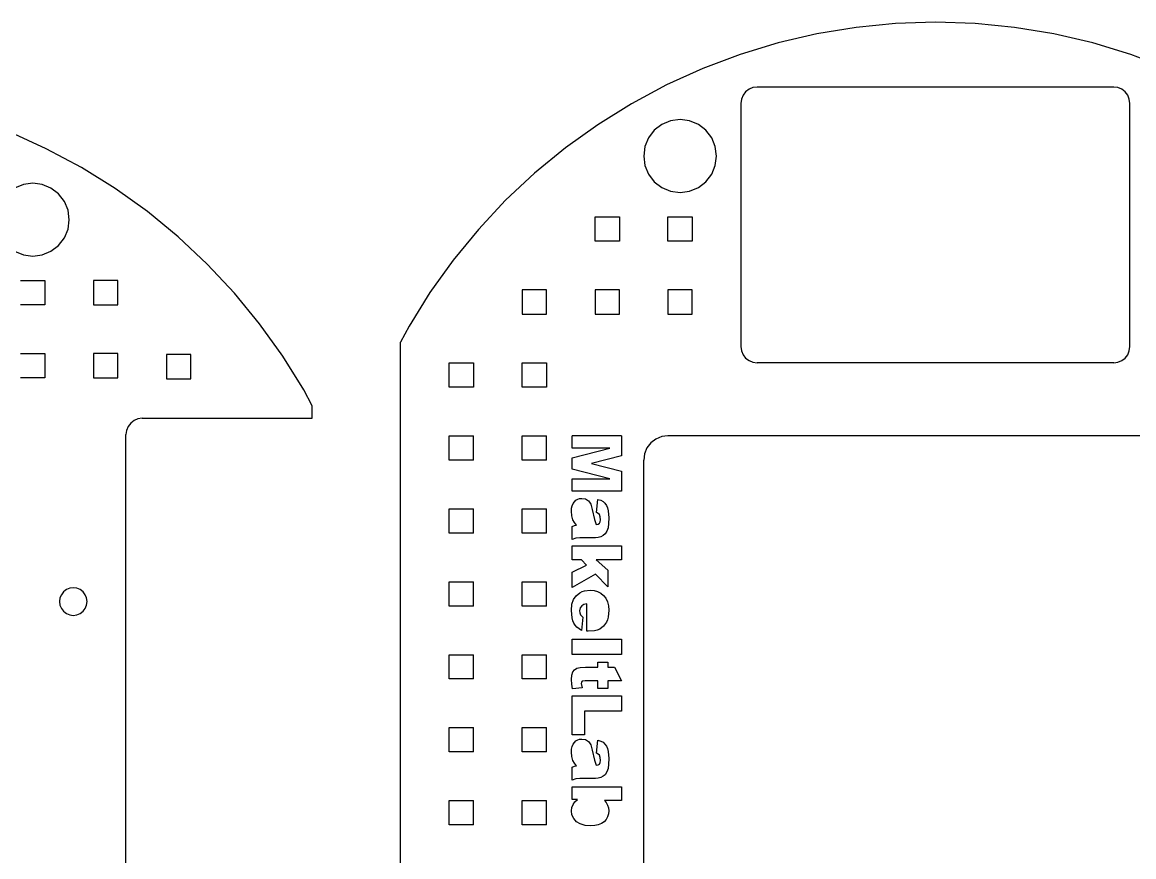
# Model space of a CAD drawing. Header units: millimetres. Extents: x -147 to 367, y -144 to 70.
# Drawn here: x 94.1 to 231.3, y -33.3 to 69.6 of the extents above; entities that cross this region are included whole.
import ezdxf

# ---------------------------------------------------------------- set-up
doc = ezdxf.new("R2010")
doc.units = ezdxf.units.MM
doc.linetypes.add('K5LT32768', pattern=[0])
doc.layers.add('lower_pad', color=7, linetype='Continuous')

# ---------------------------------------------------------------- blocks, each defined once
blk = doc.blocks.new('U0')
at = {"layer": 'lower_pad', "color": 7, "linetype": 'K5LT32768'}
for p, q in [((197.01, 68.96), (192.16, 68.16)), ((201.89, 69.44), (197.01, 68.96)), ((206.8, 69.6), (201.89, 69.44)), ((211.7, 69.44), (206.8, 69.6)), ((216.58, 68.96), (211.7, 69.44)), ((221.43, 68.16), (216.58, 68.96)), ((192.16, 68.16), (187.38, 67.05)), ((226.21, 67.05), (221.43, 68.16)), ((187.38, 67.05), (182.69, 65.62)), ((230.9, 65.62), (226.21, 67.05)), ((182.69, 65.62), (178.09, 63.89)), ((235.5, 63.89), (230.9, 65.62)), ((178.09, 63.89), (173.62, 61.87)), ((173.62, 61.87), (169.3, 59.56)), ((183.06, 60.6), (182.86, 60.12)), ((183.38, 61.02), (183.06, 60.6)), ((183.8, 61.34), (183.38, 61.02)), ((184.28, 61.54), (183.8, 61.34)), ((184.8, 61.6), (184.28, 61.54)), ((228.8, 61.6), (184.8, 61.6)), ((229.31, 61.54), (228.8, 61.6)), ((229.8, 61.34), (229.31, 61.54)), ((230.21, 61.02), (229.8, 61.34)), ((230.53, 60.6), (230.21, 61.02)), ((230.73, 60.12), (230.53, 60.6)), ((169.3, 59.56), (165.13, 56.96)), ((182.86, 60.12), (182.8, 59.6)), ((182.8, 59.6), (182.8, 29.6)), ((230.8, 59.6), (230.73, 60.12)), ((230.8, 29.6), (230.8, 59.6)), ((165.13, 56.96), (161.14, 54.1)), ((172.11, 56.29), (171.4, 55.35)), ((173.05, 57), (172.11, 56.29)), ((174.13, 57.45), (173.05, 57)), ((175.3, 57.6), (174.13, 57.45)), ((176.46, 57.45), (175.3, 57.6)), ((177.55, 57), (176.46, 57.45)), ((178.48, 56.29), (177.55, 57)), ((179.19, 55.35), (178.48, 56.29)), ((171.4, 55.35), (170.95, 54.27)), ((179.64, 54.27), (179.19, 55.35)), ((161.14, 54.1), (157.34, 50.99)), ((170.95, 54.27), (170.8, 53.1)), ((179.8, 53.1), (179.64, 54.27)), ((170.8, 53.1), (170.95, 51.94)), ((179.64, 51.94), (179.8, 53.1)), ((157.34, 50.99), (153.76, 47.64)), ((170.95, 51.94), (171.4, 50.85)), ((171.4, 50.85), (172.11, 49.92)), ((178.48, 49.92), (179.19, 50.85)), ((179.19, 50.85), (179.64, 51.94)), ((172.11, 49.92), (173.05, 49.21)), ((177.55, 49.21), (178.48, 49.92)), ((173.05, 49.21), (174.13, 48.76)), ((174.13, 48.76), (175.3, 48.6)), ((175.3, 48.6), (176.46, 48.76)), ((176.46, 48.76), (177.55, 49.21)), ((153.76, 47.64), (150.41, 44.05)), ((164.8, 45.6), (167.8, 45.6)), ((164.8, 42.6), (164.8, 45.6)), ((167.8, 45.6), (167.8, 42.6)), ((173.8, 45.6), (176.8, 45.6)), ((173.8, 42.6), (173.8, 45.6)), ((176.8, 45.6), (176.8, 42.6)), ((150.41, 44.05), (147.29, 40.26)), ((167.8, 42.6), (164.8, 42.6)), ((176.8, 42.6), (173.8, 42.6)), ((147.29, 40.26), (144.43, 36.27)), ((144.43, 36.27), (141.84, 32.1)), ((158.8, 36.6), (155.8, 36.6)), ((155.8, 36.6), (155.8, 33.6)), ((158.8, 33.6), (158.8, 36.6)), ((164.8, 36.6), (164.8, 33.6)), ((167.8, 36.6), (164.8, 36.6)), ((167.8, 33.6), (167.8, 36.6)), ((176.8, 36.6), (173.8, 36.6)), ((173.8, 36.6), (173.8, 33.6)), ((176.8, 33.6), (176.8, 36.6)), ((155.8, 33.6), (158.8, 33.6)), ((164.8, 33.6), (167.8, 33.6)), ((173.8, 33.6), (176.8, 33.6)), ((141.84, 32.1), (140.8, 30.14)), ((140.8, -40.94), (140.8, 30.14)), ((182.8, 29.6), (182.86, 29.09)), ((182.86, 29.09), (183.06, 28.6)), ((230.53, 28.6), (230.73, 29.09)), ((230.73, 29.09), (230.8, 29.6)), ((146.8, 27.6), (149.8, 27.6)), ((146.8, 24.6), (146.8, 27.6)), ((149.8, 27.6), (149.8, 24.6)), ((155.8, 27.6), (158.8, 27.6)), ((155.8, 24.6), (155.8, 27.6)), ((158.8, 27.6), (158.8, 24.6)), ((183.06, 28.6), (183.38, 28.19)), ((183.38, 28.19), (183.8, 27.87)), ((183.8, 27.87), (184.28, 27.67)), ((184.28, 27.67), (184.8, 27.6)), ((228.8, 27.6), (184.8, 27.6)), ((228.8, 27.6), (229.31, 27.67)), ((229.31, 27.67), (229.8, 27.87)), ((229.8, 27.87), (230.21, 28.19)), ((230.21, 28.19), (230.53, 28.6)), ((149.8, 24.6), (146.8, 24.6)), ((158.8, 24.6), (155.8, 24.6)), ((146.8, 18.6), (149.8, 18.6)), ((146.8, 15.6), (146.8, 18.6)), ((149.8, 15.6), (149.8, 18.6)), ((155.8, 18.6), (158.8, 18.6)), ((155.8, 15.6), (155.8, 18.6)), ((158.8, 15.6), (158.8, 18.6)), ((161.99, 17.05), (161.99, 18.59)), ((168.06, 18.59), (161.99, 18.59)), ((168.06, 18.59), (168.06, 16.12)), ((172.3, 18.2), (171.67, 17.72)), ((173.02, 18.5), (172.3, 18.2)), ((173.8, 18.6), (173.02, 18.5)), ((239.8, 18.6), (173.8, 18.6)), ((166.62, 17.05), (161.99, 17.05)), ((161.99, 15.87), (166.62, 17.05)), ((171.2, 17.1), (170.9, 16.38)), ((171.67, 17.72), (171.2, 17.1)), ((149.8, 15.6), (146.8, 15.6)), ((158.8, 15.6), (155.8, 15.6)), ((161.99, 14.48), (161.99, 15.87)), ((168.06, 16.12), (164.36, 15.17)), ((164.36, 15.17), (168.06, 14.22)), ((170.9, 16.38), (170.8, 15.6)), ((170.8, -38.4), (170.8, 15.6)), ((166.62, 13.29), (161.99, 14.48)), ((168.06, 14.22), (168.06, 11.76)), ((161.99, 13.29), (166.62, 13.29)), ((161.99, 11.76), (161.99, 13.29)), ((168.06, 11.76), (161.99, 11.76)), ((146.8, 9.6), (149.8, 9.6)), ((146.8, 6.6), (146.8, 9.6)), ((149.8, 6.6), (149.8, 9.6)), ((155.8, 9.6), (158.8, 9.6)), ((155.8, 6.6), (155.8, 9.6)), ((158.8, 6.6), (158.8, 9.6)), ((161.89, 9.28), (161.91, 9.65)), ((161.91, 9.65), (161.98, 9.97)), ((161.98, 9.97), (162.09, 10.24)), ((162.09, 10.24), (162.25, 10.47)), ((162.25, 10.47), (162.44, 10.65)), ((162.44, 10.65), (162.66, 10.78)), ((162.66, 10.78), (162.89, 10.85)), ((162.89, 10.85), (163.15, 10.88)), ((163.15, 10.88), (163.61, 10.81)), ((163.61, 10.81), (163.97, 10.59)), ((163.97, 10.59), (164.12, 10.41)), ((164.12, 10.41), (164.26, 10.17)), ((164.26, 10.17), (164.45, 9.5)), ((164.96, 9.14), (165.13, 10.75)), ((165.13, 10.75), (165.51, 10.64)), ((165.51, 10.64), (165.79, 10.48)), ((165.79, 10.48), (166.02, 10.27)), ((166.02, 10.27), (166.21, 9.99)), ((166.21, 9.99), (166.33, 9.71)), ((166.33, 9.71), (166.41, 9.35)), ((161.93, 8.72), (161.89, 9.28)), ((162.07, 8.24), (161.93, 8.72)), ((162.25, 7.91), (162.07, 8.24)), ((164.45, 9.5), (164.72, 8.27)), ((164.72, 8.27), (164.92, 7.67)), ((165.2, 9.02), (164.96, 9.14)), ((165.35, 8.88), (165.2, 9.02)), ((165.45, 8.62), (165.35, 8.88)), ((165.48, 8.25), (165.45, 8.62)), ((165.45, 7.98), (165.48, 8.25)), ((166.41, 9.35), (166.48, 8.47)), ((166.48, 8.47), (166.46, 7.79)), ((161.99, 7.4), (162.25, 7.52)), ((161.99, 5.82), (161.99, 7.4)), ((162.52, 7.58), (162.25, 7.91)), ((162.25, 7.52), (162.52, 7.58)), ((164.92, 7.67), (165.19, 7.71)), ((165.19, 7.71), (165.36, 7.8)), ((165.36, 7.8), (165.45, 7.98)), ((166.4, 7.26), (166.27, 6.83)), ((166.46, 7.79), (166.4, 7.26)), ((149.8, 6.6), (146.8, 6.6)), ((158.8, 6.6), (155.8, 6.6)), ((162.44, 5.99), (161.99, 5.82)), ((162.92, 6.03), (162.44, 5.99)), ((164.86, 6.03), (162.92, 6.03)), ((165.18, 6.06), (164.86, 6.03)), ((165.52, 6.15), (165.18, 6.06)), ((165.82, 6.3), (165.52, 6.15)), ((166.04, 6.49), (165.82, 6.3)), ((166.27, 6.83), (166.04, 6.49)), ((161.99, 5.02), (168.06, 5.02)), ((161.99, 3.29), (161.99, 5.02)), ((168.06, 5.02), (168.06, 3.29)), ((163.13, 3.29), (161.99, 3.29)), ((163.75, 2.66), (163.13, 3.29)), ((164.92, 3.29), (166.38, 2.03)), ((168.06, 3.29), (164.92, 3.29)), ((161.99, 1.77), (163.75, 2.66)), ((161.99, -0.13), (161.99, 1.77)), ((164.84, 1.54), (161.99, -0.13)), ((166.38, -0.04), (164.84, 1.54)), ((166.38, 2.03), (166.38, -0.04)), ((146.8, 0.6), (149.8, 0.6)), ((146.8, -2.4), (146.8, 0.6)), ((149.8, -2.4), (149.8, 0.6)), ((155.8, 0.6), (158.8, 0.6)), ((155.8, -2.4), (155.8, 0.6)), ((158.8, -2.4), (158.8, 0.6)), ((162.13, -1.59), (162.45, -1.13)), ((162.45, -1.13), (162.92, -0.76)), ((162.92, -0.76), (163.2, -0.61)), ((163.2, -0.61), (163.5, -0.51)), ((163.5, -0.51), (164.18, -0.43)), ((164.18, -0.43), (164.67, -0.47)), ((164.67, -0.47), (165.11, -0.59)), ((165.11, -0.59), (165.5, -0.8)), ((165.5, -0.8), (165.85, -1.09)), ((165.85, -1.09), (166.12, -1.45)), ((149.8, -2.4), (146.8, -2.4)), ((158.8, -2.4), (155.8, -2.4)), ((161.89, -2.96), (161.95, -2.18)), ((161.95, -2.18), (162.13, -1.59)), ((162.95, -2.64), (162.88, -3)), ((163.16, -2.36), (162.95, -2.64)), ((163.41, -2.22), (163.16, -2.36)), ((163.77, -2.14), (163.41, -2.22)), ((163.77, -5.52), (163.77, -2.14)), ((166.12, -1.45), (166.32, -1.88)), ((166.32, -1.88), (166.44, -2.36)), ((166.44, -2.36), (166.48, -2.91)), ((161.96, -3.85), (161.89, -2.96)), ((162.05, -4.21), (161.96, -3.85)), ((162.88, -3), (162.91, -3.24)), ((162.91, -3.24), (163, -3.47)), ((163, -3.47), (163.28, -3.77)), ((163.28, -3.77), (163.12, -5.43)), ((166.32, -4.11), (166.2, -4.4)), ((166.41, -3.76), (166.32, -4.11)), ((166.48, -2.91), (166.41, -3.76)), ((162.17, -4.51), (162.05, -4.21)), ((162.34, -4.77), (162.17, -4.51)), ((162.56, -5.01), (162.34, -4.77)), ((163.12, -5.43), (162.56, -5.01)), ((164.75, -5.45), (163.96, -5.52)), ((165.08, -5.36), (164.75, -5.45)), ((165.37, -5.24), (165.08, -5.36)), ((165.85, -4.89), (165.37, -5.24)), ((166.2, -4.4), (165.85, -4.89)), ((161.99, -8.36), (161.99, -6.48)), ((161.99, -6.48), (168.06, -6.48)), ((163.96, -5.52), (163.77, -5.52)), ((168.06, -6.48), (168.06, -8.36)), ((146.8, -8.4), (149.8, -8.4)), ((146.8, -11.4), (146.8, -8.4)), ((149.8, -11.4), (149.8, -8.4)), ((155.8, -8.4), (158.8, -8.4)), ((155.8, -11.4), (155.8, -8.4)), ((158.8, -11.4), (158.8, -8.4)), ((168.06, -8.36), (161.99, -8.36)), ((165.15, -9.94), (165.15, -9.32)), ((165.15, -9.32), (166.38, -9.32)), ((166.38, -9.32), (166.38, -9.94)), ((161.89, -11.45), (161.93, -10.91)), ((161.93, -10.91), (162.05, -10.52)), ((162.05, -10.52), (162.25, -10.27)), ((162.25, -10.27), (162.54, -10.08)), ((162.54, -10.08), (162.97, -9.98)), ((162.97, -9.98), (163.6, -9.94)), ((163.6, -9.94), (165.15, -9.94)), ((166.38, -9.94), (167.19, -9.94)), ((167.19, -9.94), (168.06, -11.63)), ((149.8, -11.4), (146.8, -11.4)), ((158.8, -11.4), (155.8, -11.4)), ((161.92, -12.02), (161.89, -11.45)), ((162.02, -12.62), (161.92, -12.02)), ((163.11, -11.8), (163.08, -11.97)), ((163.08, -11.97), (163.19, -12.5)), ((163.22, -11.68), (163.11, -11.8)), ((163.59, -11.63), (163.22, -11.68)), ((165.15, -11.63), (163.59, -11.63)), ((165.15, -12.56), (165.15, -11.63)), ((168.06, -11.63), (166.38, -11.63)), ((166.38, -11.63), (166.38, -12.56)), ((161.99, -18.28), (161.99, -13.47)), ((161.99, -13.47), (168.06, -13.47)), ((163.19, -12.5), (162.02, -12.62)), ((166.38, -12.56), (165.15, -12.56)), ((168.06, -13.47), (168.06, -15.35)), ((168.06, -15.35), (163.48, -15.35)), ((163.48, -15.35), (163.48, -18.28)), ((146.8, -17.4), (149.8, -17.4)), ((146.8, -20.4), (146.8, -17.4)), ((149.8, -20.4), (149.8, -17.4)), ((155.8, -17.4), (158.8, -17.4)), ((155.8, -20.4), (155.8, -17.4)), ((158.8, -20.4), (158.8, -17.4)), ((163.48, -18.28), (161.99, -18.28)), ((162.25, -19.22), (162.44, -19.04)), ((162.44, -19.04), (162.66, -18.91)), ((162.66, -18.91), (162.89, -18.84)), ((162.89, -18.84), (163.15, -18.81)), ((163.15, -18.81), (163.61, -18.88)), ((163.61, -18.88), (163.97, -19.1)), ((163.97, -19.1), (164.12, -19.28)), ((164.96, -20.55), (165.13, -18.94)), ((165.13, -18.94), (165.51, -19.05)), ((165.51, -19.05), (165.79, -19.21)), ((149.8, -20.4), (146.8, -20.4)), ((158.8, -20.4), (155.8, -20.4)), ((161.89, -20.41), (161.91, -20.04)), ((161.93, -20.97), (161.89, -20.41)), ((161.91, -20.04), (161.98, -19.72)), ((161.98, -19.72), (162.09, -19.45)), ((162.09, -19.45), (162.25, -19.22)), ((164.12, -19.28), (164.26, -19.52)), ((164.26, -19.52), (164.45, -20.19)), ((164.45, -20.19), (164.72, -21.42)), ((165.2, -20.67), (164.96, -20.55)), ((165.79, -19.21), (166.02, -19.42)), ((166.02, -19.42), (166.21, -19.7)), ((166.21, -19.7), (166.33, -19.98)), ((166.33, -19.98), (166.41, -20.34)), ((166.41, -20.34), (166.48, -21.22)), ((162.07, -21.45), (161.93, -20.97)), ((162.25, -21.78), (162.07, -21.45)), ((162.52, -22.11), (162.25, -21.78)), ((164.72, -21.42), (164.92, -22.02)), ((165.19, -21.98), (165.36, -21.89)), ((165.35, -20.81), (165.2, -20.67)), ((165.45, -21.07), (165.35, -20.81)), ((165.36, -21.89), (165.45, -21.71)), ((165.48, -21.44), (165.45, -21.07)), ((165.45, -21.71), (165.48, -21.44)), ((166.46, -21.9), (166.4, -22.43)), ((166.48, -21.22), (166.46, -21.9)), ((161.99, -22.29), (162.25, -22.17)), ((161.99, -23.87), (161.99, -22.29)), ((162.25, -22.17), (162.52, -22.11)), ((164.92, -22.02), (165.19, -21.98)), ((166.04, -23.2), (165.82, -23.39)), ((166.27, -22.85), (166.04, -23.2)), ((166.4, -22.43), (166.27, -22.85)), ((162.44, -23.7), (161.99, -23.87)), ((161.99, -26.26), (161.99, -24.68)), ((161.99, -24.68), (168.06, -24.68)), ((162.92, -23.66), (162.44, -23.7)), ((164.86, -23.66), (162.92, -23.66)), ((165.18, -23.63), (164.86, -23.66)), ((165.52, -23.54), (165.18, -23.63)), ((165.82, -23.39), (165.52, -23.54)), ((168.06, -24.68), (168.06, -26.38)), ((146.8, -26.4), (149.8, -26.4)), ((146.8, -29.4), (146.8, -26.4)), ((149.8, -29.4), (149.8, -26.4)), ((155.8, -29.4), (155.8, -26.4)), ((155.8, -26.4), (158.8, -26.4)), ((158.8, -29.4), (158.8, -26.4)), ((161.89, -27.68), (161.93, -27.25)), ((161.93, -27.25), (162.08, -26.86)), ((162.64, -26.26), (161.99, -26.26)), ((162.08, -26.86), (162.29, -26.57)), ((162.29, -26.57), (162.64, -26.26)), ((168.06, -26.38), (165.95, -26.38)), ((165.95, -26.38), (166.18, -26.65)), ((166.18, -26.65), (166.35, -26.96)), ((166.35, -26.96), (166.45, -27.3)), ((166.45, -27.3), (166.48, -27.67)), ((161.95, -28.17), (161.89, -27.68)), ((162.16, -28.62), (161.95, -28.17)), ((162.5, -29), (162.16, -28.62)), ((166.16, -28.72), (165.91, -29)), ((166.34, -28.4), (166.16, -28.72)), ((166.45, -28.05), (166.34, -28.4)), ((166.48, -27.67), (166.45, -28.05)), ((149.8, -29.4), (146.8, -29.4)), ((158.8, -29.4), (155.8, -29.4)), ((162.98, -29.28), (162.5, -29)), ((163.57, -29.46), (162.98, -29.28)), ((164.25, -29.52), (163.57, -29.46)), ((164.76, -29.49), (164.25, -29.52)), ((165.2, -29.39), (164.76, -29.49)), ((165.59, -29.23), (165.2, -29.39)), ((165.91, -29), (165.59, -29.23))]:
    blk.add_line(p, q, dxfattribs=at)
blk = doc.blocks.new('U8')
at = {"layer": 'lower_pad', "color": 7, "linetype": 'K5LT32768'}
for p, q in [((97.08, 54.01), (92.61, 56.04)), ((101.41, 51.7), (97.08, 54.01)), ((105.58, 49.11), (101.41, 51.7)), ((94.25, 49.59), (93.16, 49.14)), ((95.41, 49.75), (94.25, 49.59)), ((96.57, 49.59), (95.41, 49.75)), ((97.66, 49.14), (96.57, 49.59)), ((98.59, 48.43), (97.66, 49.14)), ((99.31, 47.5), (98.59, 48.43)), ((109.57, 46.25), (105.58, 49.11)), ((99.76, 46.41), (99.31, 47.5)), ((99.91, 45.25), (99.76, 46.41)), ((113.36, 43.14), (109.57, 46.25)), ((99.31, 43), (99.76, 44.08)), ((99.76, 44.08), (99.91, 45.25)), ((98.59, 42.07), (99.31, 43)), ((116.94, 39.78), (113.36, 43.14)), ((93.16, 41.35), (94.25, 40.9)), ((96.57, 40.9), (97.66, 41.35)), ((97.66, 41.35), (98.59, 42.07)), ((94.25, 40.9), (95.41, 40.75)), ((95.41, 40.75), (96.57, 40.9)), ((120.3, 36.2), (116.94, 39.78)), ((93.91, 37.75), (96.91, 37.75)), ((96.91, 37.75), (96.91, 34.75)), ((102.91, 37.75), (102.91, 34.75)), ((105.91, 37.75), (102.91, 37.75)), ((105.91, 34.75), (105.91, 37.75)), ((123.41, 32.4), (120.3, 36.2)), ((96.91, 34.75), (93.91, 34.75)), ((102.91, 34.75), (105.91, 34.75)), ((126.27, 28.41), (123.41, 32.4)), ((93.91, 28.75), (96.91, 28.75)), ((96.91, 28.75), (96.91, 25.75)), ((105.91, 28.75), (102.91, 28.75)), ((102.91, 28.75), (102.91, 25.75)), ((105.91, 25.75), (105.91, 28.75)), ((111.91, 28.63), (111.91, 25.63)), ((114.91, 28.63), (111.91, 28.63)), ((114.91, 25.63), (114.91, 28.63)), ((128.86, 24.25), (126.27, 28.41)), ((96.91, 25.75), (93.91, 25.75)), ((102.91, 25.75), (105.91, 25.75)), ((111.91, 25.63), (114.91, 25.63)), ((129.91, 22.29), (128.86, 24.25)), ((129.91, 20.75), (129.91, 22.29)), ((108.39, 20.68), (107.91, 20.48)), ((108.91, 20.75), (108.39, 20.68)), ((108.91, 20.75), (129.91, 20.75)), ((106.98, 19.26), (106.91, 18.75)), ((107.18, 19.75), (106.98, 19.26)), ((107.5, 20.16), (107.18, 19.75)), ((107.91, 20.48), (107.5, 20.16)), ((106.91, -45.25), (106.91, 18.75)), ((98.94, -1), (98.77, -1.41)), ((99.21, -0.65), (98.94, -1)), ((99.41, -0.49), (99.21, -0.65)), ((99.56, -0.38), (99.41, -0.49)), ((99.97, -0.21), (99.56, -0.38)), ((100.41, -0.15), (99.97, -0.21)), ((100.85, -0.21), (100.41, -0.15)), ((101.26, -0.38), (100.85, -0.21)), ((101.61, -0.65), (101.26, -0.38)), ((101.88, -1), (101.61, -0.65)), ((102.05, -1.41), (101.88, -1)), ((98.77, -1.41), (98.71, -1.85)), ((98.71, -1.85), (98.77, -2.29)), ((98.77, -2.29), (98.94, -2.7)), ((98.94, -2.7), (99.21, -3.05)), ((101.61, -3.05), (101.88, -2.7)), ((101.88, -2.7), (102.05, -2.29)), ((102.11, -1.85), (102.05, -1.41)), ((102.05, -2.29), (102.11, -1.85)), ((99.21, -3.05), (99.41, -3.21)), ((99.41, -3.21), (99.56, -3.32)), ((99.56, -3.32), (99.97, -3.49)), ((99.97, -3.49), (100.41, -3.55)), ((100.41, -3.55), (100.85, -3.49)), ((100.85, -3.49), (101.26, -3.32)), ((101.26, -3.32), (101.61, -3.05))]:
    blk.add_line(p, q, dxfattribs=at)

msp = doc.modelspace()

# ---------------------------------------------------------------- block references
for name in ['U0', 'U8']:
    msp.add_blockref(name, (0, 0))

doc.saveas('drawing.dxf')
